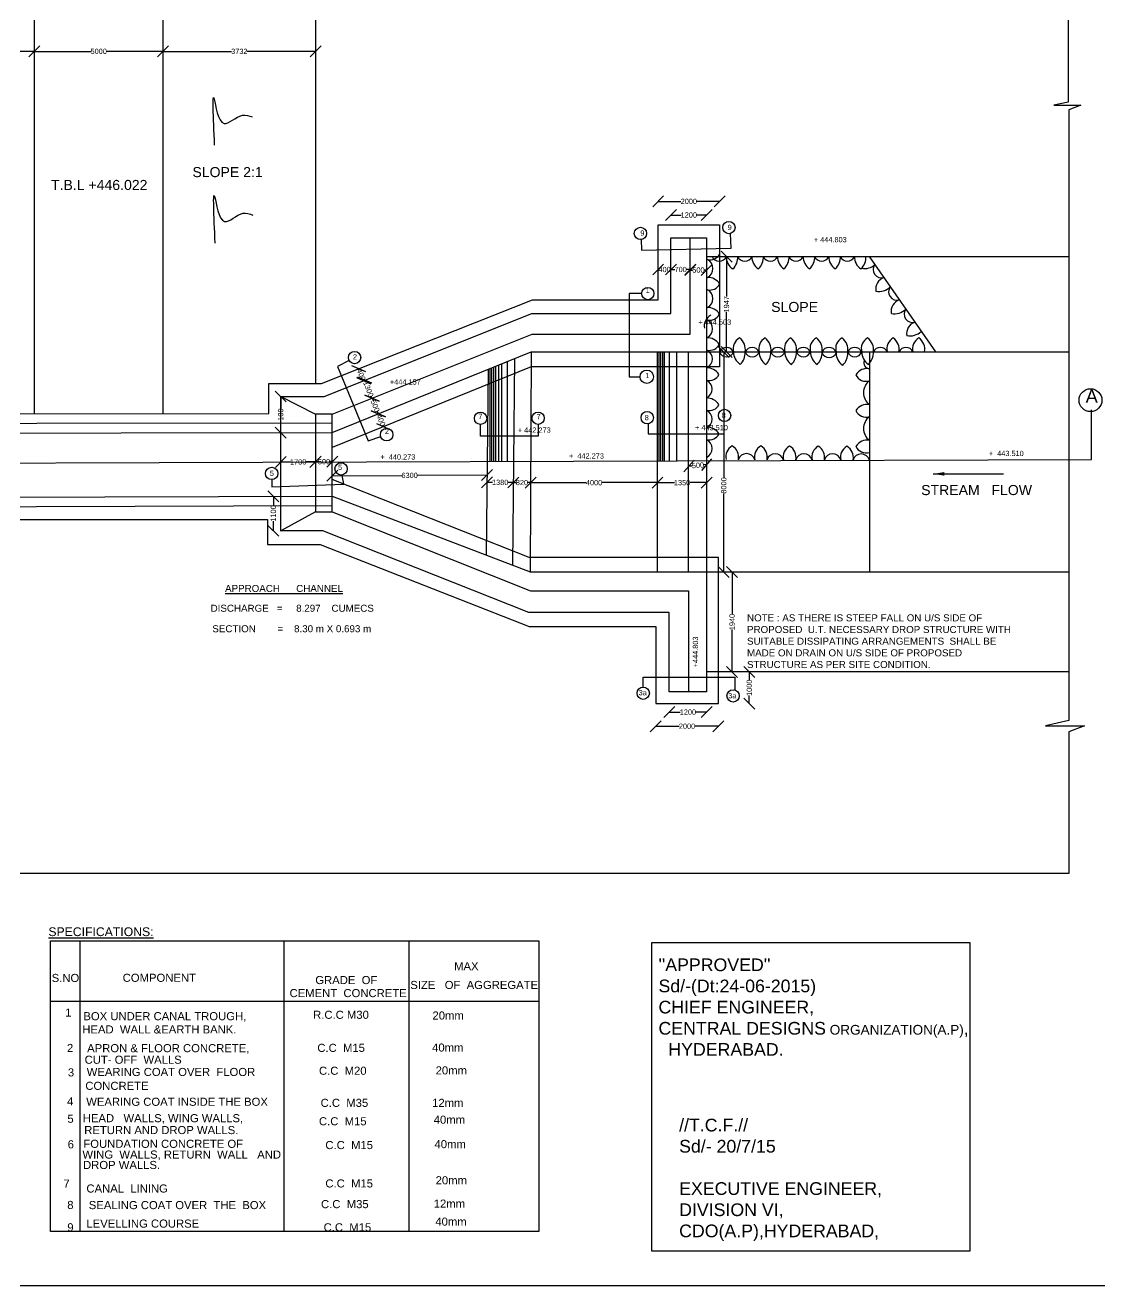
# Model space of a CAD drawing. Header units: millimetres. Extents: x 168 to 8213, y 187 to 4657.
# Drawn here: x 4393 to 6850, y 187 to 3069 of the extents above; entities that cross this region are included whole.
import ezdxf

# ---------------------------------------------------------------- set-up
doc = ezdxf.new("R2010")
doc.units = ezdxf.units.MM
doc.header["$MEASUREMENT"] = 0
for name, color, linetype in [('DIMENSIONS', 7, 'Continuous'), ('DRAWING', 7, 'Continuous'), ('TEXT', 7, 'Continuous')]:
    doc.layers.add(name, color=color, linetype=linetype)
doc.styles.get("Standard").update_dxf_attribs({"font": 'arial.ttf', "height": 12})
doc.dimstyles.get("Standard").update_dxf_attribs({"dimtxt": 12, "dimasz": 25, "dimexe": 0.18, "dimexo": 0.0625, "dimgap": 0.09, "dimtad": 0, "dimdec": 0, "dimzin": 0, "dimdsep": 46, "dimtxsty": 'Standard', "dimblk": 'OBLIQUE', "dimcen": 0.09, "dimse1": 1, "dimse2": 1, "dimadec": 0, "dimazin": 0, "dimtfac": 1, "dimtdec": 0, "dimtofl": 0, "dimtmove": 0, "dimatfit": 3, "dimfxl": 1, "dimtolj": 1, "dimtzin": 0, "dimarcsym": 0})

# ---------------------------------------------------------------- blocks, each defined once
blk = doc.blocks.new('_Oblique')
at = {"color": 0, "linetype": 'ByBlock', "lineweight": -2}
blk.add_line((-0.5, -0.5), (0.5, 0.5), dxfattribs=at)
blk = doc.blocks.new('*D59')
at = {"layer": 'Defpoints', "color": 0}
for p in [(3951.3, 3009.1), (4414.1, 3009.1), (4414.1, 3009.1)]:
    blk.add_point(p, dxfattribs=at)
at = {"layer": 'DIMENSIONS', "color": 0, "lineweight": -2}
for p, q in [((3951.3, 3009.1), (4164.6, 3009.1)), ((4414.1, 3009.1), (4200.8, 3009.1))]:
    blk.add_line(p, q, dxfattribs=at)
at = {"layer": 'DIMENSIONS', "color": 0, "lineweight": -2, "xscale": 25, "yscale": 25, "zscale": 25, "rotation": 180}
blk.add_blockref('_Oblique', (3951.3, 3009.1), dxfattribs=at)
at = {"layer": 'DIMENSIONS', "color": 0, "lineweight": -2, "xscale": 25, "yscale": 25, "zscale": 25}
blk.add_blockref('_Oblique', (4414.1, 3009.1), dxfattribs=at)
at = {"layer": 'DIMENSIONS', "color": 0, "insert": (4182.7, 3009.1), "char_height": 12, "attachment_point": 5}
blk.add_mtext('\\A1;6225', dxfattribs=at)
blk = doc.blocks.new('*D60')
at = {"layer": 'Defpoints', "color": 0}
for p in [(4414.1, 3009.1), (4708.4, 3009.1), (4708.4, 3009.1)]:
    blk.add_point(p, dxfattribs=at)
at = {"layer": 'DIMENSIONS', "color": 0, "lineweight": -2}
for p, q in [((4414.1, 3009.1), (4543.2, 3009.1)), ((4708.4, 3009.1), (4579.2, 3009.1))]:
    blk.add_line(p, q, dxfattribs=at)
at = {"layer": 'DIMENSIONS', "color": 0, "lineweight": -2, "xscale": 25, "yscale": 25, "zscale": 25, "rotation": 180}
blk.add_blockref('_Oblique', (4414.1, 3009.1), dxfattribs=at)
at = {"layer": 'DIMENSIONS', "color": 0, "lineweight": -2, "xscale": 25, "yscale": 25, "zscale": 25}
blk.add_blockref('_Oblique', (4708.4, 3009.1), dxfattribs=at)
at = {"layer": 'DIMENSIONS', "color": 0, "insert": (4561.2, 3009.1), "char_height": 12, "attachment_point": 5}
blk.add_mtext('\\A1;5000', dxfattribs=at)
blk = doc.blocks.new('*D61')
at = {"layer": 'Defpoints', "color": 0}
for p in [(4708.4, 3009.1), (5057.3, 3009.1), (5057.3, 3009.1)]:
    blk.add_point(p, dxfattribs=at)
at = {"layer": 'DIMENSIONS', "color": 0, "lineweight": -2}
for p, q in [((4708.4, 3009.1), (4864.9, 3009.1)), ((5057.3, 3009.1), (4900.8, 3009.1))]:
    blk.add_line(p, q, dxfattribs=at)
at = {"layer": 'DIMENSIONS', "color": 0, "lineweight": -2, "xscale": 25, "yscale": 25, "zscale": 25, "rotation": 180}
blk.add_blockref('_Oblique', (4708.4, 3009.1), dxfattribs=at)
at = {"layer": 'DIMENSIONS', "color": 0, "lineweight": -2, "xscale": 25, "yscale": 25, "zscale": 25}
blk.add_blockref('_Oblique', (5057.3, 3009.1), dxfattribs=at)
at = {"layer": 'DIMENSIONS', "color": 0, "insert": (4882.8, 3009.1), "char_height": 12, "attachment_point": 5}
blk.add_mtext('\\A1;3732', dxfattribs=at)
blk = doc.blocks.new('*D77')
at = {"layer": 'Defpoints', "color": 0}
for p in [(4977.3, 2220.1), (4977.3, 2137.6), (4977.4, 2137.6)]:
    blk.add_point(p, dxfattribs=at)
at = {"layer": 'DIMENSIONS', "color": 0, "lineweight": -2}
for p, q in [((4977.3, 2220.1), (4977.3, 2191.6)), ((4977.3, 2137.6), (4977.3, 2166.1))]:
    blk.add_line(p, q, dxfattribs=at)
at = {"layer": 'DIMENSIONS', "color": 0, "lineweight": -2, "xscale": 25, "yscale": 25, "zscale": 25}
for p, rotation in [((4977.3, 2220.1), 90), ((4977.3, 2137.6), 270)]:
    blk.add_blockref('_Oblique', p, dxfattribs=dict(at, rotation=rotation))
at = {"layer": 'DIMENSIONS', "color": 0, "insert": (4977.3, 2178.9), "char_height": 12, "attachment_point": 5, "rotation": 90}
blk.add_mtext('\\A1;100', dxfattribs=at)
blk = doc.blocks.new('*D78')
at = {"layer": 'Defpoints', "color": 0}
for p in [(4977.6, 2070.4), (5056.8, 2070.6), (5056.8, 2068.2)]:
    blk.add_point(p, dxfattribs=at)
at = {"layer": 'DIMENSIONS', "color": 0, "lineweight": -2}
for p, q in [((4977.6, 2070.6), (4999.7, 2070.6)), ((5056.8, 2070.6), (5034.6, 2070.6))]:
    blk.add_line(p, q, dxfattribs=at)
at = {"layer": 'DIMENSIONS', "color": 0, "lineweight": -2, "xscale": 25, "yscale": 25, "zscale": 25, "rotation": 180}
blk.add_blockref('_Oblique', (4977.6, 2070.6), dxfattribs=at)
at = {"layer": 'DIMENSIONS', "color": 0, "lineweight": -2, "xscale": 25, "yscale": 25, "zscale": 25}
blk.add_blockref('_Oblique', (5056.8, 2070.6), dxfattribs=at)
at = {"layer": 'DIMENSIONS', "color": 0, "insert": (5017.2, 2070.6), "char_height": 12, "attachment_point": 5}
blk.add_mtext('\\A1;1700', dxfattribs=at)
blk = doc.blocks.new('*D79')
at = {"layer": 'Defpoints', "color": 0}
for p in [(5057.3, 2071.2), (5095.3, 2071.2), (5095.3, 2071.2)]:
    blk.add_point(p, dxfattribs=at)
at = {"layer": 'DIMENSIONS', "color": 0, "lineweight": -2}
for p, q in [((5057.3, 2071.2), (5063, 2071.2)), ((5095.3, 2071.2), (5089.6, 2071.2))]:
    blk.add_line(p, q, dxfattribs=at)
at = {"layer": 'DIMENSIONS', "color": 0, "lineweight": -2, "xscale": 25, "yscale": 25, "zscale": 25, "rotation": 180}
blk.add_blockref('_Oblique', (5057.3, 2071.2), dxfattribs=at)
at = {"layer": 'DIMENSIONS', "color": 0, "lineweight": -2, "xscale": 25, "yscale": 25, "zscale": 25}
blk.add_blockref('_Oblique', (5095.3, 2071.2), dxfattribs=at)
at = {"layer": 'DIMENSIONS', "color": 0, "insert": (5076.3, 2071.2), "char_height": 12, "attachment_point": 5}
blk.add_mtext('\\A1;500', dxfattribs=at)
blk = doc.blocks.new('*D80')
at = {"layer": 'Defpoints', "color": 0}
for p in [(5156, 2283.6), (5166.9, 2256.3), (5166.9, 2256.3)]:
    blk.add_point(p, dxfattribs=at)
at = {"layer": 'DIMENSIONS', "color": 0, "lineweight": -2}
for p, q in [((5156, 2283.6), (5156.4, 2282.5)), ((5166.9, 2256.3), (5166.5, 2257.3))]:
    blk.add_line(p, q, dxfattribs=at)
at = {"layer": 'DIMENSIONS', "color": 0, "lineweight": -2, "xscale": 25, "yscale": 25, "zscale": 25}
for p, rotation in [((5156, 2283.6), 111.8118159589494), ((5166.9, 2256.3), 291.8118159589495)]:
    blk.add_blockref('_Oblique', p, dxfattribs=dict(at, rotation=rotation))
at = {"layer": 'DIMENSIONS', "color": 0, "insert": (5161.5, 2269.9), "char_height": 12, "attachment_point": 5, "rotation": 291.8118}
blk.add_mtext('\\A1;400', dxfattribs=at)
blk = doc.blocks.new('*D81')
at = {"layer": 'Defpoints', "color": 0}
for p in [(5166.9, 2256.3), (5183.4, 2215.3), (5186.1, 2216.4)]:
    blk.add_point(p, dxfattribs=at)
at = {"layer": 'DIMENSIONS', "color": 0, "lineweight": -2}
for p, q in [((5169.7, 2257.3), (5171.4, 2253)), ((5186.1, 2216.4), (5184.3, 2220.7))]:
    blk.add_line(p, q, dxfattribs=at)
at = {"layer": 'DIMENSIONS', "color": 0, "lineweight": -2, "xscale": 25, "yscale": 25, "zscale": 25}
for p, rotation in [((5169.7, 2257.3), 111.8216226771156), ((5186.1, 2216.4), 291.8216226771156)]:
    blk.add_blockref('_Oblique', p, dxfattribs=dict(at, rotation=rotation))
at = {"layer": 'DIMENSIONS', "color": 0, "insert": (5177.9, 2236.9), "char_height": 12, "attachment_point": 5, "rotation": 291.8216}
blk.add_mtext('\\A1;1300', dxfattribs=at)
blk = doc.blocks.new('*D82')
at = {"layer": 'Defpoints', "color": 0}
for p in [(5186.1, 2216.4), (5200.6, 2180.4), (5200.6, 2180.4)]:
    blk.add_point(p, dxfattribs=at)
at = {"layer": 'DIMENSIONS', "color": 0, "lineweight": -2}
for p, q in [((5186.1, 2216.4), (5188.4, 2210.8)), ((5200.6, 2180.4), (5198.4, 2186.1))]:
    blk.add_line(p, q, dxfattribs=at)
at = {"layer": 'DIMENSIONS', "color": 0, "lineweight": -2, "xscale": 25, "yscale": 25, "zscale": 25}
for p, rotation in [((5186.1, 2216.4), 112.0591209589236), ((5200.6, 2180.4), 292.0591209589236)]:
    blk.add_blockref('_Oblique', p, dxfattribs=dict(at, rotation=rotation))
at = {"layer": 'DIMENSIONS', "color": 0, "insert": (5193.4, 2198.4), "char_height": 12, "attachment_point": 5, "rotation": 292.0591}
blk.add_mtext('\\A1;500', dxfattribs=at)
blk = doc.blocks.new('*D83')
at = {"layer": 'Defpoints', "color": 0}
for p in [(5200.6, 2180.4), (5212.5, 2151.2), (5212.5, 2151.2)]:
    blk.add_point(p, dxfattribs=at)
at = {"layer": 'DIMENSIONS', "color": 0, "lineweight": -2}
for p, q in [((5200.6, 2180.4), (5201.5, 2178.4)), ((5212.5, 2151.2), (5211.7, 2153.3))]:
    blk.add_line(p, q, dxfattribs=at)
at = {"layer": 'DIMENSIONS', "color": 0, "lineweight": -2, "xscale": 25, "yscale": 25, "zscale": 25}
for p, rotation in [((5200.6, 2180.4), 112.0731769140207), ((5212.5, 2151.2), 292.0731769140207)]:
    blk.add_blockref('_Oblique', p, dxfattribs=dict(at, rotation=rotation))
at = {"layer": 'DIMENSIONS', "color": 0, "insert": (5206.6, 2165.8), "char_height": 12, "attachment_point": 5, "rotation": 292.0732}
blk.add_mtext('\\A1;400', dxfattribs=at)
blk = doc.blocks.new('*D84')
at = {"layer": 'Defpoints', "color": 0}
for p in [(5095.3, 2030.1), (5449.1, 2040.6), (5449.1, 2031.6)]:
    blk.add_point(p, dxfattribs=at)
at = {"layer": 'DIMENSIONS', "color": 0, "lineweight": -2}
for p, q in [((5095.2, 2039), (5254.1, 2039.7)), ((5449.1, 2040.6), (5290.2, 2039.9))]:
    blk.add_line(p, q, dxfattribs=at)
at = {"layer": 'DIMENSIONS', "color": 0, "lineweight": -2, "xscale": 25, "yscale": 25, "zscale": 25}
for p, rotation in [((5095.2, 2039), 180.2504761980084), ((5449.1, 2040.6), 0.2504761980084432)]:
    blk.add_blockref('_Oblique', p, dxfattribs=dict(at, rotation=rotation))
at = {"layer": 'DIMENSIONS', "color": 0, "insert": (5272.1, 2039.8), "char_height": 12, "attachment_point": 5, "rotation": 0.2505}
blk.add_mtext('\\A1;6300', dxfattribs=at)
blk = doc.blocks.new('*D85')
at = {"layer": 'Defpoints', "color": 0}
for p in [(5449.2, 2040.6), (5509.1, 2023.5), (5509.3, 2039.9)]:
    blk.add_point(p, dxfattribs=at)
at = {"layer": 'DIMENSIONS', "color": 0, "lineweight": -2}
for p, q in [((5449, 2024.1), (5461.6, 2024)), ((5509.1, 2023.5), (5496.5, 2023.6))]:
    blk.add_line(p, q, dxfattribs=at)
at = {"layer": 'DIMENSIONS', "color": 0, "lineweight": -2, "xscale": 25, "yscale": 25, "zscale": 25}
for p, rotation in [((5449, 2024.1), 179.3864130002476), ((5509.1, 2023.5), 359.3864130002476)]:
    blk.add_blockref('_Oblique', p, dxfattribs=dict(at, rotation=rotation))
at = {"layer": 'DIMENSIONS', "color": 0, "insert": (5479.1, 2023.8), "char_height": 12, "attachment_point": 5, "rotation": 359.3864}
blk.add_mtext('\\A1;1380', dxfattribs=at)
blk = doc.blocks.new('*D86')
at = {"layer": 'Defpoints', "color": 0}
for p in [(5509.1, 2023.5), (5548.8, 2023.2), (5548.8, 2023.2)]:
    blk.add_point(p, dxfattribs=at)
at = {"layer": 'DIMENSIONS', "color": 0, "lineweight": -2}
for p, q in [((5509.1, 2023.5), (5515.6, 2023.4)), ((5548.8, 2023.2), (5542.3, 2023.3))]:
    blk.add_line(p, q, dxfattribs=at)
at = {"layer": 'DIMENSIONS', "color": 0, "lineweight": -2, "xscale": 25, "yscale": 25, "zscale": 25}
for p, rotation in [((5509.1, 2023.5), 179.6974407716221), ((5548.8, 2023.2), 359.6974407716221)]:
    blk.add_blockref('_Oblique', p, dxfattribs=dict(at, rotation=rotation))
at = {"layer": 'DIMENSIONS', "color": 0, "insert": (5528.9, 2023.4), "char_height": 12, "attachment_point": 5, "rotation": 359.6974}
blk.add_mtext('\\A1;820', dxfattribs=at)
blk = doc.blocks.new('*D87')
at = {"layer": 'Defpoints', "color": 0}
for p in [(5548.8, 2023.2), (5838.8, 2023.2), (5838.8, 2023.2)]:
    blk.add_point(p, dxfattribs=at)
at = {"layer": 'DIMENSIONS', "color": 0, "lineweight": -2}
for p, q in [((5548.8, 2023.2), (5675.5, 2023.2)), ((5838.8, 2023.2), (5712, 2023.2))]:
    blk.add_line(p, q, dxfattribs=at)
at = {"layer": 'DIMENSIONS', "color": 0, "lineweight": -2, "xscale": 25, "yscale": 25, "zscale": 25, "rotation": 180}
blk.add_blockref('_Oblique', (5548.8, 2023.2), dxfattribs=at)
at = {"layer": 'DIMENSIONS', "color": 0, "lineweight": -2, "xscale": 25, "yscale": 25, "zscale": 25}
blk.add_blockref('_Oblique', (5838.8, 2023.2), dxfattribs=at)
at = {"layer": 'DIMENSIONS', "color": 0, "insert": (5693.8, 2023.2), "char_height": 12, "attachment_point": 5}
blk.add_mtext('\\A1;4000', dxfattribs=at)
blk = doc.blocks.new('*D88')
at = {"layer": 'Defpoints', "color": 0}
for p in [(5838.8, 2023.2), (5951.1, 2023.2), (5951.1, 2023.2)]:
    blk.add_point(p, dxfattribs=at)
at = {"layer": 'DIMENSIONS', "color": 0, "lineweight": -2}
for p, q in [((5838.8, 2023.2), (5877.5, 2023.2)), ((5951.1, 2023.2), (5912.4, 2023.2))]:
    blk.add_line(p, q, dxfattribs=at)
at = {"layer": 'DIMENSIONS', "color": 0, "lineweight": -2, "xscale": 25, "yscale": 25, "zscale": 25, "rotation": 180}
blk.add_blockref('_Oblique', (5838.8, 2023.2), dxfattribs=at)
at = {"layer": 'DIMENSIONS', "color": 0, "lineweight": -2, "xscale": 25, "yscale": 25, "zscale": 25}
blk.add_blockref('_Oblique', (5951.1, 2023.2), dxfattribs=at)
at = {"layer": 'DIMENSIONS', "color": 0, "insert": (5895, 2023.2), "char_height": 12, "attachment_point": 5}
blk.add_mtext('\\A1;1350', dxfattribs=at)
blk = doc.blocks.new('*D89')
at = {"layer": 'Defpoints', "color": 0}
for p in [(5910.1, 2070.7), (5951.1, 2073.6), (5951.8, 2064.4)]:
    blk.add_point(p, dxfattribs=at)
at = {"layer": 'DIMENSIONS', "color": 0, "lineweight": -2}
for p, q in [((5910.8, 2061.5), (5918, 2062)), ((5951.8, 2064.4), (5944.6, 2063.9))]:
    blk.add_line(p, q, dxfattribs=at)
at = {"layer": 'DIMENSIONS', "color": 0, "lineweight": -2, "xscale": 25, "yscale": 25, "zscale": 25}
for p, rotation in [((5910.8, 2061.5), 184.0263390404832), ((5951.8, 2064.4), 4.026339040483163)]:
    blk.add_blockref('_Oblique', p, dxfattribs=dict(at, rotation=rotation))
at = {"layer": 'DIMENSIONS', "color": 0, "insert": (5931.3, 2062.9), "char_height": 12, "attachment_point": 5, "rotation": 4.0263}
blk.add_mtext('\\A1;500', dxfattribs=at)
blk = doc.blocks.new('*D90')
at = {"layer": 'Defpoints', "color": 0}
for p in [(5980.7, 2666.1), (5840.3, 2612.7), (5980.7, 2612.7)]:
    blk.add_point(p, dxfattribs=at)
at = {"layer": 'DIMENSIONS', "color": 0, "lineweight": -2}
for p, q in [((5840.3, 2666.1), (5892.4, 2666.1)), ((5980.7, 2666.1), (5928.6, 2666.1))]:
    blk.add_line(p, q, dxfattribs=at)
at = {"layer": 'DIMENSIONS', "color": 0, "lineweight": -2, "xscale": 25, "yscale": 25, "zscale": 25, "rotation": 180}
blk.add_blockref('_Oblique', (5840.3, 2666.1), dxfattribs=at)
at = {"layer": 'DIMENSIONS', "color": 0, "lineweight": -2, "xscale": 25, "yscale": 25, "zscale": 25}
blk.add_blockref('_Oblique', (5980.7, 2666.1), dxfattribs=at)
at = {"layer": 'DIMENSIONS', "color": 0, "insert": (5910.5, 2666.1), "char_height": 12, "attachment_point": 5}
blk.add_mtext('\\A1;2000', dxfattribs=at)
blk = doc.blocks.new('*D91')
at = {"layer": 'Defpoints', "color": 0}
for p in [(5951.1, 2635), (5869.7, 2583), (5951.1, 2583)]:
    blk.add_point(p, dxfattribs=at)
at = {"layer": 'DIMENSIONS', "color": 0, "lineweight": -2}
for p, q in [((5869.7, 2635), (5893, 2635)), ((5951.1, 2635), (5927.9, 2635))]:
    blk.add_line(p, q, dxfattribs=at)
at = {"layer": 'DIMENSIONS', "color": 0, "lineweight": -2, "xscale": 25, "yscale": 25, "zscale": 25, "rotation": 180}
blk.add_blockref('_Oblique', (5869.7, 2635), dxfattribs=at)
at = {"layer": 'DIMENSIONS', "color": 0, "lineweight": -2, "xscale": 25, "yscale": 25, "zscale": 25}
blk.add_blockref('_Oblique', (5951.1, 2635), dxfattribs=at)
at = {"layer": 'DIMENSIONS', "color": 0, "insert": (5910.4, 2635), "char_height": 12, "attachment_point": 5}
blk.add_mtext('\\A1;1200', dxfattribs=at)
blk = doc.blocks.new('*D92')
at = {"layer": 'Defpoints', "color": 0}
for p in [(5995.8, 2539.8), (5995.8, 2322.1), (5996.7, 2322.1)]:
    blk.add_point(p, dxfattribs=at)
at = {"layer": 'DIMENSIONS', "color": 0, "lineweight": -2}
for p, q in [((5996.7, 2539.8), (5996.7, 2448.4)), ((5996.7, 2322.1), (5996.7, 2413.5))]:
    blk.add_line(p, q, dxfattribs=at)
at = {"layer": 'DIMENSIONS', "color": 0, "lineweight": -2, "xscale": 25, "yscale": 25, "zscale": 25}
for p, rotation in [((5996.7, 2539.8), 90), ((5996.7, 2322.1), 270)]:
    blk.add_blockref('_Oblique', p, dxfattribs=dict(at, rotation=rotation))
at = {"layer": 'DIMENSIONS', "color": 0, "insert": (5996.7, 2431), "char_height": 12, "attachment_point": 5, "rotation": 90}
blk.add_mtext('\\A1;1947', dxfattribs=at)
blk = doc.blocks.new('*D93')
at = {"layer": 'Defpoints', "color": 0}
for p in [(5995.8, 2322.1), (5990.4, 1819.2), (5995.8, 1819.2)]:
    blk.add_point(p, dxfattribs=at)
at = {"layer": 'DIMENSIONS', "color": 0, "lineweight": -2}
for p, q in [((5990.4, 2322.1), (5990.4, 2034.8)), ((5990.4, 1819.2), (5990.4, 1998.8))]:
    blk.add_line(p, q, dxfattribs=at)
at = {"layer": 'DIMENSIONS', "color": 0, "lineweight": -2, "xscale": 25, "yscale": 25, "zscale": 25}
for p, rotation in [((5990.4, 2322.1), 90), ((5990.4, 1819.2), 270)]:
    blk.add_blockref('_Oblique', p, dxfattribs=dict(at, rotation=rotation))
at = {"layer": 'DIMENSIONS', "color": 0, "insert": (5990.4, 2016.8), "char_height": 12, "attachment_point": 5, "rotation": 90}
blk.add_mtext('\\A1;8000', dxfattribs=at)
blk = doc.blocks.new('*D94')
at = {"layer": 'Defpoints', "color": 0}
for p in [(5840.3, 2510.4), (5869.7, 2510.4), (5869.7, 2510.4)]:
    blk.add_point(p, dxfattribs=at)
at = {"layer": 'DIMENSIONS', "color": 0, "lineweight": -2}
for p, q in [((5840.3, 2510.4), (5841.4, 2510.4)), ((5869.7, 2510.4), (5868.6, 2510.4))]:
    blk.add_line(p, q, dxfattribs=at)
at = {"layer": 'DIMENSIONS', "color": 0, "lineweight": -2, "xscale": 25, "yscale": 25, "zscale": 25, "rotation": 180}
blk.add_blockref('_Oblique', (5840.3, 2510.4), dxfattribs=at)
at = {"layer": 'DIMENSIONS', "color": 0, "lineweight": -2, "xscale": 25, "yscale": 25, "zscale": 25}
blk.add_blockref('_Oblique', (5869.7, 2510.4), dxfattribs=at)
at = {"layer": 'DIMENSIONS', "color": 0, "insert": (5855, 2510.4), "char_height": 12, "attachment_point": 5}
blk.add_mtext('\\A1;400', dxfattribs=at)
blk = doc.blocks.new('*D95')
at = {"layer": 'Defpoints', "color": 0}
for p in [(5869.7, 2510.4), (5913.8, 2510.4), (5913.8, 2510.4)]:
    blk.add_point(p, dxfattribs=at)
at = {"layer": 'DIMENSIONS', "color": 0, "lineweight": -2}
for p, q in [((5869.7, 2510.4), (5878.5, 2510.4)), ((5913.8, 2510.4), (5905.1, 2510.4))]:
    blk.add_line(p, q, dxfattribs=at)
at = {"layer": 'DIMENSIONS', "color": 0, "lineweight": -2, "xscale": 25, "yscale": 25, "zscale": 25, "rotation": 180}
blk.add_blockref('_Oblique', (5869.7, 2510.4), dxfattribs=at)
at = {"layer": 'DIMENSIONS', "color": 0, "lineweight": -2, "xscale": 25, "yscale": 25, "zscale": 25}
blk.add_blockref('_Oblique', (5913.8, 2510.4), dxfattribs=at)
at = {"layer": 'DIMENSIONS', "color": 0, "insert": (5891.8, 2510.4), "char_height": 12, "attachment_point": 5}
blk.add_mtext('\\A1;700', dxfattribs=at)
blk = doc.blocks.new('*D96')
at = {"layer": 'Defpoints', "color": 0}
for p in [(5913.8, 2510.4), (5951.1, 2510.4), (5951.1, 2509.2)]:
    blk.add_point(p, dxfattribs=at)
at = {"layer": 'DIMENSIONS', "color": 0, "lineweight": -2}
for p, q in [((5913.8, 2509.2), (5919.2, 2509.2)), ((5951.1, 2509.2), (5945.8, 2509.2))]:
    blk.add_line(p, q, dxfattribs=at)
at = {"layer": 'DIMENSIONS', "color": 0, "lineweight": -2, "xscale": 25, "yscale": 25, "zscale": 25, "rotation": 180}
blk.add_blockref('_Oblique', (5913.8, 2509.2), dxfattribs=at)
at = {"layer": 'DIMENSIONS', "color": 0, "lineweight": -2, "xscale": 25, "yscale": 25, "zscale": 25}
blk.add_blockref('_Oblique', (5951.1, 2509.2), dxfattribs=at)
at = {"layer": 'DIMENSIONS', "color": 0, "insert": (5932.5, 2509.2), "char_height": 12, "attachment_point": 5}
blk.add_mtext('\\A1;500', dxfattribs=at)
blk = doc.blocks.new('*D97')
at = {"layer": 'Defpoints', "color": 0}
for p in [(4977.3, 1992.2), (4960.5, 1913.1), (4977.3, 1913.1)]:
    blk.add_point(p, dxfattribs=at)
at = {"layer": 'DIMENSIONS', "color": 0, "lineweight": -2}
for p, q in [((4960.5, 1992.2), (4960.5, 1970.1)), ((4960.5, 1913.1), (4960.5, 1935.3))]:
    blk.add_line(p, q, dxfattribs=at)
at = {"layer": 'DIMENSIONS', "color": 0, "lineweight": -2, "xscale": 25, "yscale": 25, "zscale": 25}
for p, rotation in [((4960.5, 1992.2), 90), ((4960.5, 1913.1), 270)]:
    blk.add_blockref('_Oblique', p, dxfattribs=dict(at, rotation=rotation))
at = {"layer": 'DIMENSIONS', "color": 0, "insert": (4960.5, 1952.7), "char_height": 12, "attachment_point": 5, "rotation": 90}
blk.add_mtext('\\A1;1100', dxfattribs=at)
blk = doc.blocks.new('*D98')
at = {"layer": 'Defpoints', "color": 0}
for p in [(5865.6, 1544.7), (5951.1, 1544.7), (5951.1, 1498.7)]:
    blk.add_point(p, dxfattribs=at)
at = {"layer": 'DIMENSIONS', "color": 0, "lineweight": -2}
for p, q in [((5865.6, 1498.7), (5891, 1498.7)), ((5951.1, 1498.7), (5925.8, 1498.7))]:
    blk.add_line(p, q, dxfattribs=at)
at = {"layer": 'DIMENSIONS', "color": 0, "lineweight": -2, "xscale": 25, "yscale": 25, "zscale": 25, "rotation": 180}
blk.add_blockref('_Oblique', (5865.6, 1498.7), dxfattribs=at)
at = {"layer": 'DIMENSIONS', "color": 0, "lineweight": -2, "xscale": 25, "yscale": 25, "zscale": 25}
blk.add_blockref('_Oblique', (5951.1, 1498.7), dxfattribs=at)
at = {"layer": 'DIMENSIONS', "color": 0, "insert": (5908.4, 1498.7), "char_height": 12, "attachment_point": 5}
blk.add_mtext('\\A1;1200', dxfattribs=at)
blk = doc.blocks.new('*D99')
at = {"layer": 'Defpoints', "color": 0}
for p in [(5834.9, 1518.3), (5978, 1518.3), (5978, 1466.4)]:
    blk.add_point(p, dxfattribs=at)
at = {"layer": 'DIMENSIONS', "color": 0, "lineweight": -2}
for p, q in [((5834.9, 1466.4), (5888.4, 1466.4)), ((5978, 1466.4), (5924.5, 1466.4))]:
    blk.add_line(p, q, dxfattribs=at)
at = {"layer": 'DIMENSIONS', "color": 0, "lineweight": -2, "xscale": 25, "yscale": 25, "zscale": 25, "rotation": 180}
blk.add_blockref('_Oblique', (5834.9, 1466.4), dxfattribs=at)
at = {"layer": 'DIMENSIONS', "color": 0, "lineweight": -2, "xscale": 25, "yscale": 25, "zscale": 25}
blk.add_blockref('_Oblique', (5978, 1466.4), dxfattribs=at)
at = {"layer": 'DIMENSIONS', "color": 0, "insert": (5906.4, 1466.4), "char_height": 12, "attachment_point": 5}
blk.add_mtext('\\A1;2000', dxfattribs=at)
blk = doc.blocks.new('*D100')
at = {"layer": 'Defpoints', "color": 0}
for p in [(5978, 1590.2), (5978, 1518.3), (6048.7, 1518.3)]:
    blk.add_point(p, dxfattribs=at)
at = {"layer": 'DIMENSIONS', "color": 0, "lineweight": -2}
for p, q in [((6048.7, 1590.2), (6048.7, 1571.7)), ((6048.7, 1518.3), (6048.7, 1536.8))]:
    blk.add_line(p, q, dxfattribs=at)
at = {"layer": 'DIMENSIONS', "color": 0, "lineweight": -2, "xscale": 25, "yscale": 25, "zscale": 25}
for p, rotation in [((6048.7, 1590.2), 90), ((6048.7, 1518.3), 270)]:
    blk.add_blockref('_Oblique', p, dxfattribs=dict(at, rotation=rotation))
at = {"layer": 'DIMENSIONS', "color": 0, "insert": (6048.7, 1554.3), "char_height": 12, "attachment_point": 5, "rotation": 90}
blk.add_mtext('\\A1;1000', dxfattribs=at)
blk = doc.blocks.new('*D101')
at = {"layer": 'Defpoints', "color": 0}
for p in [(5995.8, 1819.2), (5978, 1590.2), (6009.4, 1590.2)]:
    blk.add_point(p, dxfattribs=at)
at = {"layer": 'DIMENSIONS', "color": 0, "lineweight": -2}
for p, q in [((6009.4, 1819.2), (6009.4, 1722.1)), ((6009.4, 1590.2), (6009.4, 1687.3))]:
    blk.add_line(p, q, dxfattribs=at)
at = {"layer": 'DIMENSIONS', "color": 0, "lineweight": -2, "xscale": 25, "yscale": 25, "zscale": 25}
for p, rotation in [((6009.4, 1819.2), 90), ((6009.4, 1590.2), 270)]:
    blk.add_blockref('_Oblique', p, dxfattribs=dict(at, rotation=rotation))
at = {"layer": 'DIMENSIONS', "color": 0, "insert": (6009.4, 1704.7), "char_height": 12, "attachment_point": 5, "rotation": 90}
blk.add_mtext('\\A1;1940', dxfattribs=at)

msp = doc.modelspace()

# ---------------------------------------------------------------- linework, layer by layer
at = {"layer": 'DIMENSIONS'}
msp.add_lwpolyline([(168.4, 4657.4), (8212.6, 4657.4), (8212.6, 187.3), (168.4, 187.3)], close=True, dxfattribs=at)
at = {"layer": 'DIMENSIONS', "color": 0}
for points in [[(5801.2, 2578.8), (5802.6, 2555), (6006.9, 2559), (6005.9, 2593)], [(5802.5, 2455.4), (5773.8, 2455.4), (5773.8, 2264.9), (5799, 2265.3)], [(5133.7, 2302.7), (5107.4, 2288.6), (5177.5, 2118.8), (5206.2, 2128.4)], [(5565.7, 2156.4), (5565.7, 2129.3), (5434.1, 2129.3), (5434.3, 2156.2)], [(5817.7, 2157.8), (5817.7, 2134.8), (5990.4, 2134.8)], [(4956.7, 2030.1), (4956.7, 2013.7), (5121.9, 2019.6), (5117.9, 2040.7)], [(5806, 1556.5), (5806, 1578.9), (6015.6, 1578.9), (6015.6, 1550.1)]]:
    msp.add_lwpolyline(points, dxfattribs=at)
at = {"layer": 'DIMENSIONS'}
msp.add_lwpolyline([(5951.1, 1591.8), (6779.5, 1591.8)], dxfattribs=at)
at = {"layer": 'DIMENSIONS', "color": 0}
msp.add_lwpolyline([(5825.6, 972.2), (6552.6, 972.2), (6552.6, 266.8), (5825.6, 266.8)], close=True, dxfattribs=at)
for centre, radius in [((5799.9, 2593), 14.1), ((6002, 2606.4), 14.1), ((5816.6, 2455.4), 14.1), ((5146.3, 2309.2), 14.1), ((5814.3, 2265.3), 15.4), ((6828.8, 2211.7), 26.2), ((5992.2, 2176.9), 14.1), ((5434.3, 2170.3), 14.1), ((5565.7, 2170.6), 14.1), ((5815.3, 2171.8), 14.1), ((5219.6, 2132.9), 14.1), ((4956.7, 2044.2), 14.1), ((5115.3, 2054.6), 14.1), ((5806.2, 1542), 14.1), ((6011.6, 1535.8), 14.1)]:
    msp.add_circle(centre, radius, dxfattribs=at)
at = {"layer": 'DRAWING', "color": 0}
for points in [[(2954.6, 3142.2), (5584.9, 3142.2), (5612, 3103.3), (5612, 3171.2), (5636, 3136.9), (6626.1, 3136.9), (6648.1, 3103.5), (6648.1, 3169.3), (6666.1, 3135.9), (6777.8, 3135.9), (6777.8, 2892.7), (6745, 2886.2), (6806.5, 2886.2), (6779.5, 2875.5), (6779.5, 1479.7), (6726.3, 1467.3), (6815, 1467.3), (6779.7, 1453.7), (6779.7, 1129.6), (356.2, 1129.6)], [(4414.1, 2181.1), (4414.1, 3142.2)], [(4708.4, 2181.4), (4708.4, 3142.2)], [(5057.3, 2249.7), (5057.3, 3142.2)], [(1004.8, 2335.6), (1004.8, 2641.7), (1130.2, 2641.7), (1130.2, 2428.5), (1540.7, 2296), (1734.6, 2268.7), (1864.6, 2268.7), (1864.6, 2179), (4950, 2181.6)], [(4950, 2181.6), (4950, 2249.7), (5070.7, 2249.7), (5552.7, 2441.1), (5840.3, 2441.1), (5840.3, 2612.7), (5980.7, 2612.7), (5980.7, 2288.2), (5550.3, 2288.2), (5095.3, 2103.7), (5095.3, 2180), (5056.8, 2180), (5056.8, 1956.4), (5090.2, 1956.4), (5095.3, 1956.4), (5095.3, 2103.7)], [(4977.3, 1912.4), (4977.3, 2220.1), (5076.7, 2220.1), (5551.2, 2410), (5869.7, 2410), (5869.7, 2583), (5951.1, 2583)], [(5095.3, 2180), (5552.2, 2363), (5913.8, 2363), (5913.8, 2583)], [(5951.1, 2583), (5951.1, 1852.5)], [(5951.1, 2540.4), (6779.5, 2540.4)], [(6322.6, 2540.4), (6474.2, 2322.1)], [(5095.3, 2137.7), (5550.3, 2322.1), (6779.5, 2322.1)], [(5512.1, 2306.7), (5507.1, 1834.8)], [(5550.3, 2322.1), (5547.7, 1819.2)], [(5838.8, 1819.2), (5838.8, 2322.1)], [(5842.5, 2073.2), (5842.5, 2322.1)], [(5846.5, 2073.2), (5846.5, 2322.1)], [(5850.9, 2073.2), (5850.9, 2322.1)], [(5855, 2073.2), (5855, 2322.1)], [(5866.5, 2073.3), (5866.5, 2322.1)], [(5883.1, 2073.3), (5883.1, 2322.1)], [(5910.1, 1819.2), (5910.1, 2322.1)], [(6323.4, 2322.1), (6323.4, 1819.2)], [(5451.8, 2282.2), (5447.2, 1857.7)], [(5455.7, 2283.8), (5455.7, 2071.9)], [(5459.3, 2285.3), (5459.3, 2072)], [(5463.7, 2287), (5463.7, 2072)], [(5468.2, 2288.9), (5468.2, 2072)], [(5475.4, 2291.8), (5475.4, 2072)], [(5482.5, 2294.7), (5482.5, 2072)], [(5495.1, 2299.7), (5495.1, 2072.1)], [(4977.3, 2220.1), (5056.8, 2180)], [(199.3, 2171.6), (199.3, 2054.8), (6831.2, 2076.4), (6831.2, 2189.5)], [(5057.3, 1956.4), (5057.3, 2180)], [(1714.2, 2156.3), (5095.4, 2160.3)], [(1714.2, 2132.9), (5095.5, 2137.7)], [(4946.8, 1938.8), (4946.8, 1881.9), (5067.2, 1881.9), (5545.8, 1694.4), (5834.9, 1694.4), (5834.9, 1518.3), (5978, 1518.3), (5978, 1852.5), (5545.6, 1852.5), (5095.3, 2030.1)], [(1714, 2015.8), (1005.7, 1777.5), (1005.7, 1442.9), (1131.3, 1442.9), (1131.3, 1684.4), (1537.2, 1820.4), (1729.5, 1848.1), (1861.5, 1848.1), (1861.5, 1938.8), (4946.8, 1938.8)], [(1714, 1982.5), (5095.3, 1992.6)], [(5095.3, 1992.6), (5547.7, 1819.2), (6779.5, 1819.2)], [(1713.9, 1959.8), (5095.3, 1971.3)], [(5056.8, 1956.4), (4977.3, 1913.1)], [(5095.3, 1956.4), (5548.4, 1776.3), (5910, 1776.3), (5910, 1544.7)], [(5951.1, 1852.5), (5951.1, 1544.7), (5865.6, 1544.7), (5865.6, 1726.4), (5544.8, 1726.4), (5073.5, 1913.1), (4977.3, 1913.1)], [(4518.4, 976), (4518.4, 311.8)], [(4984.3, 976), (4984.3, 311.8)], [(5270.3, 976), (5270.3, 311.8)], [(4451.1, 837.7), (5567.8, 837.7)]]:
    msp.add_lwpolyline(points, dxfattribs=at)
msp.add_lwpolyline([(4451.1, 976), (5567.8, 976), (5567.8, 311.8), (4451.1, 311.8)], close=True, dxfattribs=at)
for centre, radius, start, end in [((5959.2, 2556.8), 24.4, 255.3222, 334.7661), ((5979.8, 2546.3), 17.1, 200.2743, 339.7257), ((6029.4, 2539.8), 33.6, 178.985, 236.7497), ((5985.4, 2538.5), 37.1, 313.6328, 2.9226), ((6038.4, 2546.3), 17.1, 200.2743, 339.7257), ((6088, 2539.8), 33.6, 178.985, 236.7497), ((6044, 2538.5), 37.1, 313.6328, 2.9226), ((6097, 2546.3), 17.1, 200.2743, 339.7257), ((6146.6, 2539.8), 33.6, 178.985, 236.7497), ((6102.6, 2538.5), 37.1, 313.6328, 2.9226), ((6155.6, 2546.3), 17.1, 200.2743, 339.7257), ((6205.3, 2539.8), 33.6, 178.985, 236.7497), ((6161.3, 2538.5), 37.1, 313.6328, 2.9226), ((6214.3, 2546.3), 17.1, 200.2743, 339.7257), ((6263.9, 2539.8), 33.6, 178.985, 236.7497), ((6219.9, 2538.5), 37.1, 313.6328, 2.9226), ((6272.9, 2546.3), 17.1, 200.2743, 339.7257), ((6322.5, 2539.8), 33.6, 178.985, 236.7497), ((6278.5, 2538.5), 37.1, 313.6328, 2.9226), ((5942.8, 2512.8), 22.7, 296.4755, 63.5245), ((6313.5, 2545.3), 32.5, 256.7519, 313.1289), ((6351.1, 2510.2), 19.1, 143.6166, 285.9425), ((5953.4, 2459.1), 33.4, 33.363, 90.6647), ((6365.4, 2465.7), 27.7, 109.1084, 189.9166), ((5959.2, 2487.9), 24.4, 255.3222, 334.7661), ((5942.8, 2443.9), 22.7, 296.4755, 63.5245), ((6345.3, 2496.8), 36.6, 258.6767, 314.5335), ((6386.4, 2459.3), 19.1, 143.6166, 285.9425), ((5952.7, 2390.2), 33.4, 33.363, 90.6647), ((6400.7, 2414.8), 27.7, 109.1084, 189.9166), ((5973.9, 2381), 28.3, 117.5566, 190.1287), ((5958.5, 2419), 24.4, 255.3222, 334.7661), ((5942.2, 2375), 22.7, 296.4755, 63.5245), ((6380.7, 2445.9), 36.6, 258.6767, 314.5335), ((6421.8, 2408.5), 19.1, 143.6166, 285.9425), ((6436.1, 2363.9), 27.7, 109.1084, 189.9166), ((6416, 2395.1), 36.6, 258.6767, 314.5335), ((5952.3, 2321.2), 33.4, 33.363, 90.6647), ((5958.1, 2350), 24.4, 255.3222, 334.7661), ((6039.4, 2329.6), 27.7, 118.3284, 195.5892), ((6007.6, 2327.7), 32.2, 349.9841, 54.6162), ((6098, 2329.6), 27.7, 118.3284, 195.5892), ((6066.2, 2327.7), 32.2, 349.9841, 54.6162), ((6156.6, 2329.6), 27.7, 118.3284, 195.5892), ((6124.8, 2327.7), 32.2, 349.9841, 54.6162), ((6215.2, 2329.6), 27.7, 118.3284, 195.5892), ((6183.4, 2327.7), 32.2, 349.9841, 54.6162), ((6273.9, 2329.6), 27.7, 118.3284, 195.5892), ((6242.1, 2327.7), 32.2, 349.9841, 54.6162), ((6332.5, 2329.6), 27.7, 118.3284, 195.5892), ((6300.7, 2327.7), 32.2, 349.9841, 54.6162), ((6391.1, 2329.6), 27.7, 118.3284, 195.5892), ((6359.3, 2327.7), 32.2, 349.9841, 54.6162), ((6449.7, 2329.6), 27.7, 118.3284, 195.5892), ((6417.9, 2327.7), 32.2, 349.9841, 54.6162), ((5941.8, 2306.1), 22.7, 296.4755, 63.5245), ((5996.7, 2314.7), 17.6, 24.8635, 155.1365), ((5996.7, 2328.1), 17.1, 200.2743, 339.7257), ((6046.3, 2321.6), 33.6, 178.985, 236.7497), ((6002.3, 2320.3), 37.1, 313.6328, 2.9226), ((6055.3, 2314.7), 17.6, 24.8635, 155.1365), ((6055.3, 2328.1), 17.1, 200.2743, 339.7257), ((6104.9, 2321.6), 33.6, 178.985, 236.7497), ((6060.9, 2320.3), 37.1, 313.6328, 2.9226), ((6113.9, 2314.7), 17.6, 24.8635, 155.1365), ((6113.9, 2328.1), 17.1, 200.2743, 339.7257), ((6163.5, 2321.6), 33.6, 178.985, 236.7497), ((6119.5, 2320.3), 37.1, 313.6328, 2.9226), ((6172.5, 2314.7), 17.6, 24.8635, 155.1365), ((6172.5, 2328.1), 17.1, 200.2743, 339.7257), ((6222.2, 2321.6), 33.6, 178.985, 236.7497), ((6178.1, 2320.3), 37.1, 313.6328, 2.9226), ((6231.2, 2314.7), 17.6, 24.8635, 155.1365), ((6231.2, 2326.2), 17.1, 200.2743, 339.7257), ((6280.8, 2319.7), 33.6, 178.985, 236.7497), ((6236.8, 2318.4), 37.1, 313.6328, 2.9226), ((6289.8, 2314.7), 17.6, 24.8635, 155.1365), ((6289.8, 2328.1), 17.1, 200.2743, 339.7257), ((6339.4, 2321.6), 33.6, 178.985, 236.7497), ((6295.4, 2320.3), 37.1, 313.6328, 2.9226), ((6348.4, 2314.7), 17.6, 24.8635, 155.1365), ((6407, 2314.7), 17.6, 24.8635, 155.1365), ((5951.5, 2252.3), 33.4, 33.363, 90.6647), ((6317.8, 2254.5), 29.5, 78.9972, 148.5416), ((6324, 2296.9), 13.4, 156.0065, 267.4288), ((5957.3, 2281.1), 24.4, 255.3222, 334.7661), ((5941, 2237.2), 22.7, 296.4755, 63.5245), ((6315.8, 2280.2), 25.4, 203.9401, 287.5418), ((6343.5, 2228.8), 33.8, 126.4405, 233.5595), ((5951.5, 2183.4), 33.4, 33.363, 90.6647), ((5957.3, 2212.2), 24.4, 255.3222, 334.7661), ((6317.8, 2172.7), 29.5, 78.9972, 148.5416), ((5941, 2168.3), 22.7, 296.4755, 63.5245), ((6315.8, 2198.4), 25.4, 203.9401, 287.5418), ((6343.5, 2147), 33.8, 126.4405, 233.5595), ((5951.5, 2116.6), 33.4, 33.363, 90.6647), ((5957.3, 2145.4), 24.4, 255.3222, 334.7661), ((5941, 2101.4), 22.7, 296.4755, 63.5245), ((6023.5, 2082.2), 28.7, 119.2244, 192.8563), ((5995.7, 2082.1), 28.7, 347.197, 61.2327), ((6089.1, 2082), 28.7, 119.2244, 192.8563), ((6061.3, 2081.9), 28.7, 347.197, 61.2327), ((6154.7, 2081.8), 28.7, 119.2244, 192.8563), ((6126.9, 2081.7), 28.7, 347.197, 61.2327), ((6220.3, 2081.6), 28.7, 119.2244, 192.8563), ((6192.4, 2081.5), 28.7, 347.197, 61.2327), ((6285.9, 2081.4), 28.7, 119.2244, 192.8563), ((6258, 2081.3), 28.7, 347.197, 61.2327), ((6317.8, 2090.8), 29.5, 78.9972, 148.5416), ((6315.8, 2116.6), 25.4, 203.9401, 287.5418), ((6042.4, 2070.2), 19.5, 16.3129, 163.3123), ((6108, 2069.9), 19.5, 16.3129, 163.3123), ((6173.6, 2069.7), 19.5, 16.3129, 163.3123), ((6239.1, 2069.5), 19.5, 16.3129, 163.3123), ((6304.7, 2069.3), 19.5, 16.3129, 163.3123)]:
    msp.add_arc(centre, radius, start, end, dxfattribs=at)
for points in [[(4826.2, 2794.8), (4825.5, 2899.5), (4847.7, 2844.5), (4889.8, 2863), (4912.3, 2859.1)], [(4827.5, 2570.8), (4826.8, 2675.4), (4849, 2620.4), (4891.1, 2638.9), (4913.6, 2635)]]:
    msp.add_spline(points, degree=3, dxfattribs=at)

# ---------------------------------------------------------------- texts
at = {"layer": 'DIMENSIONS', "color": 0}
for s, height, p in [('9', 12, (5799.7, 2587.7)), ('9', 12, (5999.2, 2600.6)), ('1', 12, (5811.8, 2456.9)), ('2', 12, (5142.5, 2304.8)), ('1', 12, (5810.9, 2262.1)), ('A', 30, (6817.7, 2205.8)), ('7', 12, (5429.3, 2168.9)), ('7', 12, (5562.3, 2168)), ('8', 12, (5809.6, 2166)), ('8', 12, (5985.6, 2171.3)), ('2', 12, (5215.5, 2134.7)), ('5', 12, (4952.4, 2038.6)), ('5', 12, (5108.4, 2052.4)), ('3a', 12, (5795.7, 1537.1)), ('3a', 12, (6000.5, 1530.2))]:
    msp.add_text(s, height=height, dxfattribs=at).set_placement(p)
msp.add_text('+444.803', height=12, rotation=90, dxfattribs=at).set_placement((5931.6, 1601.1))
at = {"layer": 'TEXT', "color": 0}
for s, height, p in [('SLOPE 2:1', 23, (4775.5, 2721.6)), ('T.B.L +446.022', 23, (4452.1, 2692.2)), ('+ 444.803', 12, (6196.4, 2572.6)), ('SLOPE ', 23, (6098.8, 2413.3)), ('+ 444.503', 12, (5932.2, 2384.1)), ('+444.157', 12, (5227.1, 2247.3)), ('+ 442.273', 12, (5519.6, 2137.3)), ('+ 443.510', 12, (5924.8, 2143)), ('+  440.273', 12, (5205.4, 2076)), ('+  442.273', 12, (5636.6, 2078.3)), ('+  443.510', 12, (6596.5, 2084)), ('STREAM   FLOW', 23, (6441.7, 1994.8)), ('%%UAPPROACH      CHANNEL', 16, (4850.1, 1773.4)), ('DISCHARGE   =     8.297    CUMECS', 16, (4817.1, 1728.1)), ('SECTION        =    8.30 m X 0.693 m', 16, (4821, 1681.3)), ('%%USPECIFICATIONS:', 20, (4446.1, 986.7)), ('MAX', 18.46, (5373.8, 908.6)), ('S.NO', 18.46, (4453.7, 881.8)), ('COMPONENT', 18.46, (4616, 882.2)), ('GRADE  OF', 18.46, (5056.4, 877)), ('CEMENT  CONCRETE', 18.455, (4997.6, 847.2)), ('SIZE   OF  AGGREGATE', 18.455, (5273.6, 865.8)), ('1', 18.5, (4484.5, 802.6)), ('BOX UNDER CANAL TROUGH,', 18.455, (4526.2, 794.4)), ('R.C.C M30', 18.46, (5051.4, 797.6)), ('20mm', 18.46, (5324.3, 796)), ('HEAD  WALL &EARTH BANK.', 18.455, (4523.7, 764.1)), ('2', 18.5, (4488.6, 721.7)), ('APRON & FLOOR CONCRETE,', 18.455, (4534.8, 721.3)), ('    C.C  M15', 18.455, (5032.4, 722)), ('40mm', 18.46, (5323.5, 722.7)), ('CUT- OFF  WALLS', 18.455, (4529, 694.9)), ('3', 18.5, (4490.7, 665.9)), ('WEARING COAT OVER  FLOOR', 18.455, (4533.8, 666.9)), ('    C.C  M20', 18.455, (5036.2, 669.7)), ('20mm', 18.46, (5331.6, 670.5)), ('CONCRETE', 18.46, (4530.6, 635.2)), ('4', 18.5, (4488.8, 599.7)), ('WEARING COAT INSIDE THE BOX', 18.455, (4532.7, 598.8)), ('    C.C  M35', 18.455, (5039.9, 596.3)), ('12mm', 18.46, (5323.5, 596.3)), ('5', 18.5, (4489.6, 560)), ('HEAD   WALLS, WING WALLS,', 18.455, (4524.8, 561.3)), ('40mm', 18.46, (5327.2, 557.8)), ('RETURN AND DROP WALLS.', 18.455, (4528.1, 534.1)), ('    C.C  M15', 18.455, (5036.2, 554.2)), ('6', 18.5, (4490.3, 501.5)), ('FOUNDATION CONCRETE OF', 18.455, (4526.1, 502.7)), ('40mm', 18.46, (5329, 501.9)), ('WING  WALLS, RETURN  WALL   AND', 18.455, (4524, 478.1)), ('    C.C  M15', 18.455, (5050.8, 499.8)), ('DROP WALLS.', 18.455, (4525.4, 454.3)), ('20mm', 18.46, (5331.6, 419.3)), ('7', 18.5, (4480.5, 411.7)), ('CANAL  LINING', 18.455, (4533.1, 400.5)), ('    C.C  M15', 18.455, (5050.8, 412.1)), ('8', 18.5, (4489.3, 362.9)), ('SEALING COAT OVER  THE  BOX', 18.455, (4538.6, 362.6)), ('    C.C  M35', 18.455, (5040.9, 364.8)), ('12mm', 18.46, (5327.2, 365.9)), ('9', 18.5, (4489.3, 311.8)), ('LEVELLING COURSE ', 18.455, (4533.1, 320.3)), ('    C.C  M15', 18.455, (5046.8, 311.8)), ('40mm', 18.46, (5330.9, 324.8))]:
    msp.add_text(s, height=height, dxfattribs=at).set_placement(p)
at = {"layer": 'TEXT', "color": 0, "attachment_point": 1}
for s, insert, char_height, width in [('NOTE : AS THERE IS STEEP FALL ON U/S SIDE OF  PROPOSED  U.T. NECESSARY DROP STRUCTURE WITH SUITABLE DISSIPATING ARRANGEMENTS  SHALL BE MADE ON DRAIN ON U/S SIDE OF PROPOSED STRUCTURE AS PER SITE CONDITION.', (6043.5, 1722.2), 16, 604.868), ("''APPROVED'' \\PSd/-(Dt:24-06-2015) \\PCHIEF ENGINEER, \\PCENTRAL DESIGNS{\\H0.76485x; ORGANIZATION(A.P)}, \\P  HYDERABAD.", (5841.1, 935.6), 29.017, 819.458), ('//T.C.F.// \\PSd/- 20/7/15\\P\\PEXECUTIVE ENGINEER, \\PDIVISION VI, \\PCDO(A.P),HYDERABAD,', (5888.3, 569.2), 29.017, 751.194)]:
    msp.add_mtext(s, dxfattribs=dict(at, insert=insert, char_height=char_height, width=width))

# ---------------------------------------------------------------- dimensions: what is measured, and where the dimension line sits
at = {"layer": 'DIMENSIONS', "color": 0}
for base, p1, p2, text, picture, middle in [((4414.1, 3009.1), (3951.3, 3009.1), (4414.1, 3009.1), '6225', '*D59', (4182.7, 3009.1)), ((4708.4, 3009.1), (4414.1, 3009.1), (4708.4, 3009.1), '5000', '*D60', (4561.2, 3009.1)), ((5057.3, 3009.1), (4708.4, 3009.1), (5057.3, 3009.1), '3732', '*D61', (4882.8, 3009.1)), ((5869.7, 2510.4), (5840.3, 2510.4), (5869.7, 2510.4), '400', '*D94', (5855, 2510.4)), ((5913.8, 2510.4), (5869.7, 2510.4), (5913.8, 2510.4), '700', '*D95', (5891.8, 2510.4)), ((5951.1, 2509.2), (5913.8, 2510.4), (5951.1, 2510.4), '500', '*D96', (5932.5, 2509.2)), ((5056.8, 2070.6), (4977.6, 2070.4), (5056.8, 2068.2), '1700', '*D78', (5017.2, 2070.6)), ((5095.3, 2071.2), (5057.3, 2071.2), (5095.3, 2071.2), '500', '*D79', (5076.3, 2071.2)), ((5951.1, 1498.7), (5865.6, 1544.7), (5951.1, 1544.7), '1200', '*D98', (5908.4, 1498.7)), ((5978, 1466.4), (5834.9, 1518.3), (5978, 1518.3), '2000', '*D99', (5906.4, 1466.4))]:
    dim = msp.add_linear_dim(base=base, p1=p1, p2=p2, text=text, dimstyle='Standard', dxfattribs=at)
    dim.commit()
    dim.dimension.update_dxf_attribs({"geometry": picture, "text_midpoint": middle})
for p1, p2, distance, text, picture, middle in [((5840.3, 2612.7), (5980.7, 2612.7), 53.4, '2000', '*D90', (5910.5, 2666.1)), ((5869.7, 2583), (5951.1, 2583), 51.9, '1200', '*D91', (5910.4, 2635)), ((5156, 2283.6), (5166.9, 2256.3), 0, '400', '*D80', (5161.5, 2269.9)), ((5166.9, 2256.3), (5183.4, 2215.3), 2.9, '1300', '*D81', (5177.9, 2236.9)), ((5186.1, 2216.4), (5200.6, 2180.4), 0, '500', '*D82', (5193.4, 2198.4)), ((5200.6, 2180.4), (5212.5, 2151.2), 0, '400', '*D83', (5206.6, 2165.8)), ((5910.1, 2070.7), (5951.1, 2073.6), -9.2, '500', '*D89', (5931.3, 2062.9)), ((5095.3, 2030.1), (5449.1, 2031.6), 8.9, '6300', '*D84', (5272.1, 2039.8)), ((5449.2, 2040.6), (5509.3, 2039.9), -16.5, '1380', '*D85', (5479.1, 2023.8)), ((5509.1, 2023.5), (5548.8, 2023.2), 0, '820', '*D86', (5528.9, 2023.4)), ((5548.8, 2023.2), (5838.8, 2023.2), 0, '4000', '*D87', (5693.8, 2023.2)), ((5838.8, 2023.2), (5951.1, 2023.2), 0, '1350', '*D88', (5895, 2023.2))]:
    dim = msp.add_aligned_dim(p1=p1, p2=p2, distance=distance, text=text, dimstyle='Standard', dxfattribs=at)
    dim.commit()
    dim.dimension.update_dxf_attribs({"geometry": picture, "text_midpoint": middle})
for base, p1, p2, text, picture, middle in [((5996.7, 2322.1), (5995.8, 2539.8), (5995.8, 2322.1), '1947', '*D92', (5996.7, 2431)), ((4977.3, 2137.6), (4977.3, 2220.1), (4977.4, 2137.6), '100', '*D77', (4977.3, 2178.9)), ((4960.5, 1913.1), (4977.3, 1992.2), (4977.3, 1913.1), '1100', '*D97', (4960.5, 1952.7)), ((6009.4, 1590.2), (5995.8, 1819.2), (5978, 1590.2), '1940', '*D101', (6009.4, 1704.7)), ((6048.7, 1518.3), (5978, 1590.2), (5978, 1518.3), '1000', '*D100', (6048.7, 1554.3))]:
    dim = msp.add_linear_dim(base=base, p1=p1, p2=p2, angle=90, text=text, dimstyle='Standard', dxfattribs=at)
    dim.commit()
    dim.dimension.update_dxf_attribs({"geometry": picture, "text_midpoint": middle})
dim = msp.add_linear_dim(base=(5990.4, 1819.2), p1=(5995.8, 2322.1), p2=(5995.8, 1819.2), angle=90, text='8000', dimstyle='Standard', dxfattribs=at)
dim.commit()
dim.dimension.update_dxf_attribs({"geometry": '*D93', "text_midpoint": (5990.4, 2016.8), "dimtype": 160})

# ---------------------------------------------------------------- leaders
msp.add_leader([(6469.4, 2043.3), (6629.7, 2043.3)], dimstyle='Standard', override={"dimgap": 0.09, "dimtad": 0}, dxfattribs=at)

doc.saveas('drawing.dxf')
